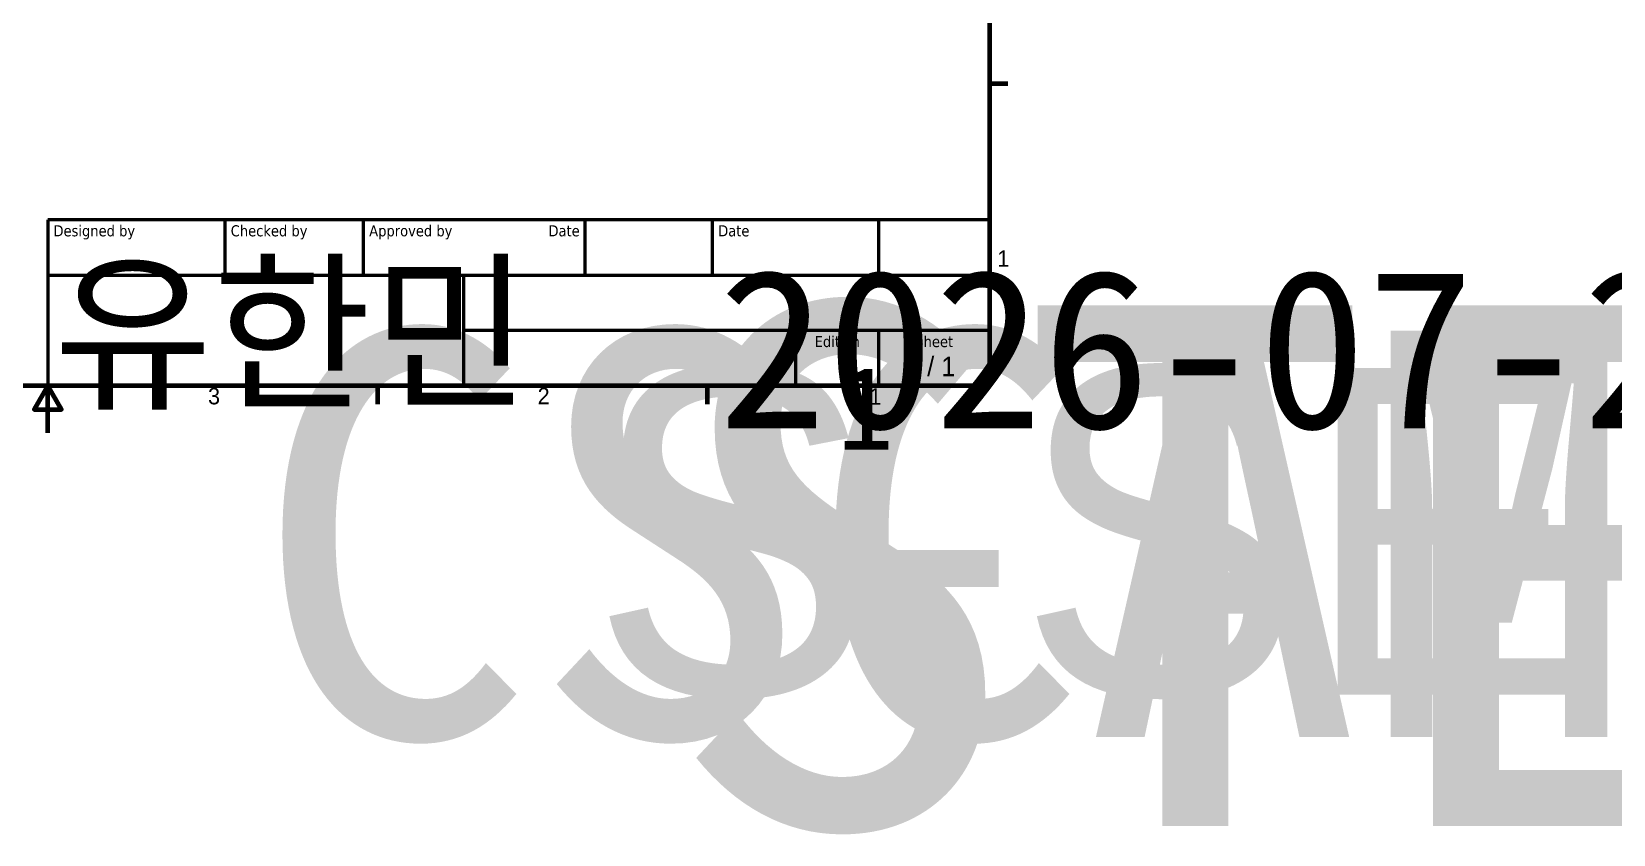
# Model space of a CAD drawing. Header units: millimetres. Extents: x 16 to 1137, y -51 to 344.
# Drawn here: x 229.4 to 576.3, y -50.9 to 125.2 of the extents above; entities that cross this region are included whole.
import ezdxf
from ezdxf.enums import TextEntityAlignment as Align

# ---------------------------------------------------------------- set-up
doc = ezdxf.new("R2018")
doc.units = ezdxf.units.MM
doc.header["$LTSCALE"] = 1.2
doc.layers.get('0').update_dxf_attribs({"lineweight": 25})
doc.layers.add('경계(ISO)', color=7, linetype='Continuous', lineweight=70)
doc.layers.add('제목(ISO)', color=7, linetype='Continuous', lineweight=50)
doc.styles.get("Standard").update_dxf_attribs({"font": ''})
doc.styles.add('주 텍스트 (ISO)', font='')
doc.styles.add('텍스트 스타일41', font='')
doc.styles.get('Standard').set_extended_font_data('Gulim')
doc.styles.get('주 텍스트 (ISO)').set_extended_font_data('Gulim')
doc.styles.get('텍스트 스타일41').set_extended_font_data('Tahoma')

# ---------------------------------------------------------------- blocks, each defined once
blk = doc.blocks.new('경계 Default Border')
at = {"layer": '경계(ISO)'}
for p, q in [((410, 74.25), (413.9, 74.25)), ((280, 10), (280, 6.1)), ((350, 10), (350, 6.1))]:
    blk.add_line(p, q, dxfattribs=at)
at = {"layer": '경계(ISO)', "flags": 128}
for points in [[(10, 10), (10, 287), (410, 287), (410, 10), (10, 10)], [(210, 0), (210, 10), (207.11, 5), (212.89, 5), (210, 10)]]:
    blk.add_lwpolyline(points, dxfattribs=at)
at = {"layer": '경계(ISO)', "char_height": 3.5, "attachment_point": 7}
for s, insert in [('1', (411.62, 35.29)), ('3', (244.01, 6.02)), ('2', (314.01, 6.1)), ('1', (384.47, 6.01))]:
    blk.add_mtext(s, dxfattribs=dict(at, insert=insert))
blk = doc.blocks.new('제목 블록 ISO')
at = {"layer": '제목(ISO)'}
for p, q in [((270.07, 130), (100.07, 130)), ((100.07, 130), (100.07, 100)), ((132.07, 120), (132.07, 130)), ((157.07, 120), (157.07, 130)), ((197.07, 120), (197.07, 130)), ((220.07, 120), (220.07, 130)), ((250.07, 120), (250.07, 130)), ((270.07, 100), (270.07, 130)), ((100.07, 120), (270.07, 120)), ((175.07, 120), (175.07, 100)), ((270.07, 110), (175.07, 110)), ((235.07, 100), (235.07, 110)), ((250.07, 100), (250.07, 110)), ((100.07, 100), (270.07, 100))]:
    blk.add_line(p, q, dxfattribs=at)
at = {"layer": '제목(ISO)', "style": '텍스트 스타일41'}
for s, p in [('Designed by', (101.07, 129)), ('Checked by', (133.07, 129)), ('Approved by', (158.07, 129)), ('Date', (221.07, 129))]:
    blk.add_text(s, height=2, dxfattribs=at).set_placement(p, align=Align.TOP_LEFT)
blk.add_text('Date', height=2, dxfattribs=at).set_placement((196.07, 129), align=Align.TOP_RIGHT)
for s, p in [('Edition', (242.57, 109)), ('Sheet', (260.07, 109))]:
    blk.add_text(s, height=2, dxfattribs=at).set_placement(p, align=Align.TOP_CENTER)
at = {"layer": '제목(ISO)', "style": '주 텍스트 (ISO)'}
blk.add_text('1 / 1 ', height=3.5, dxfattribs=at).set_placement((260.07, 103.5), align=Align.MIDDLE_CENTER)
at = {"layer": '제목(ISO)', "lineweight": 30, "flags": 104}
for tag, p in [('CHECKED_BY', (133.07, 121)), ('ENG_APPROVED_BY', (158.07, 121)), ('AUTHOR', (101.07, 121)), ('CREATION_DATE', (221.07, 121))]:
    blk.add_attdef(tag, text='', height=2.5, dxfattribs=at).set_placement(p, align=Align.BOTTOM_LEFT)
blk.add_attdef('ENG_APPROVAL_DATE', text='', height=2.5, dxfattribs=at).set_placement((196.07, 121), align=Align.BOTTOM_RIGHT)
for tag, p in [('TITLE', (222.57, 115)), ('COMPANY', (137.41, 109.96)), ('REVISION_NUMBER', (242.57, 103.5))]:
    blk.add_attdef(tag, text='', height=3.5, dxfattribs=at).set_placement(p, align=Align.MIDDLE_CENTER)
blk.add_attdef('PART_NUMBER', text='', height=3.5, dxfattribs=at).set_placement((176.07, 105), align=Align.MIDDLE_LEFT)

msp = doc.modelspace()

# ---------------------------------------------------------------- block references
at = {"color": 7, "xscale": 1.03275, "yscale": 1.03275, "zscale": 1.03275}
msp.add_blockref('경계 Default Border', (16.103, 37.174), dxfattribs=at)
at = {"color": 7}
ref = msp.add_blockref('제목 블록 ISO', (111.394, -73.998), dxfattribs=dict(at, xscale=1.215, yscale=1.215, zscale=1.215))
lines = msp.add_mtext('STEP DRIVE', dxfattribs={"layer": '제목(ISO)', "insert": (368.03, 65.175), "char_height": 114.21, "attachment_point": 1})
ref.add_attrib('TITLE', '', (368.03, 65.175), dxfattribs={"flags": 104}).embed_mtext(lines)
lines = msp.add_mtext('{\\f굴림|b0|i0|c129|p50;S-SERVO}', dxfattribs={"layer": '제목(ISO)', "insert": (351.869, 51.45), "char_height": 71.685, "attachment_point": 1})
ref.add_attrib('PART_NUMBER', '', (351.869, 51.45), dxfattribs={"flags": 104}).embed_mtext(lines)
lines = msp.add_mtext('CSCAM', dxfattribs={"layer": '제목(ISO)', "insert": (278.353, 59.601), "char_height": 89.1542, "attachment_point": 1})
ref.add_attrib('COMPANY', '', (278.353, 59.601), dxfattribs={"flags": 104}).embed_mtext(lines)
lines = msp.add_mtext('{\\f굴림|b0|i0|c129|p50;유한민}', dxfattribs={"layer": '제목(ISO)', "insert": (234.196, 73.017), "char_height": 27.79083, "attachment_point": 1})
ref.add_attrib('AUTHOR', '', (234.196, 73.017), dxfattribs={"flags": 104}).embed_mtext(lines)
lines = msp.add_mtext('2026-07-29', dxfattribs={"layer": '제목(ISO)', "insert": (379.996, 73.017), "char_height": 34.8298, "attachment_point": 1})
ref.add_attrib('CREATION_DATE', '', (379.996, 73.017), dxfattribs={"flags": 104}).embed_mtext(lines)
lines = msp.add_mtext('1', dxfattribs={"layer": '제목(ISO)', "insert": (406.118, 51.754), "char_height": 18.225, "attachment_point": 1})
ref.add_attrib('REVISION_NUMBER', '', (406.118, 51.754), dxfattribs={"flags": 104}).embed_mtext(lines)

doc.saveas('drawing.dxf')
